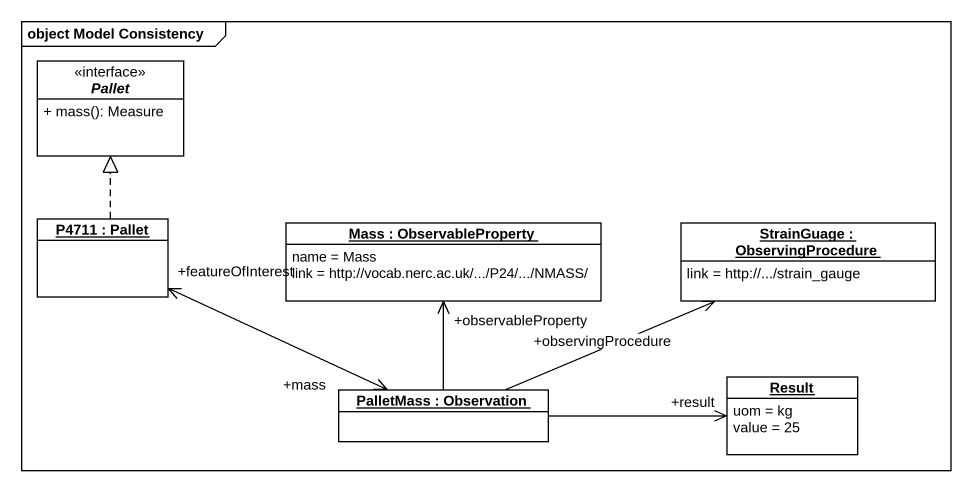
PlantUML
@startuml
mainframe object Model Consistency
hide circle
hide empty members
skinparam classAttributeIconSize 0
interface Pallet {
  + mass(): Measure
}
object "P4711 : Pallet" as P4711
object "Mass : ObservableProperty" as Mass {
  name = Mass
  link = http://vocab.nerc.ac.uk/.../P24/.../NMASS/
}
object "StrainGuage : ObservingProcedure" as StrainGuage {
  link = http://.../strain_gauge
}
object Result {
  uom = kg
  value = 25
}
object "PalletMass : Observation" as PalletMass
P4711 .up.|> Pallet
PalletMass "+mass" <-left-> "+featureOfInterest" P4711
PalletMass -up-> "+observableProperty" Mass
PalletMass -right-> "+observingProcedure" StrainGuage
PalletMass -right-> "+result" Result
@enduml
